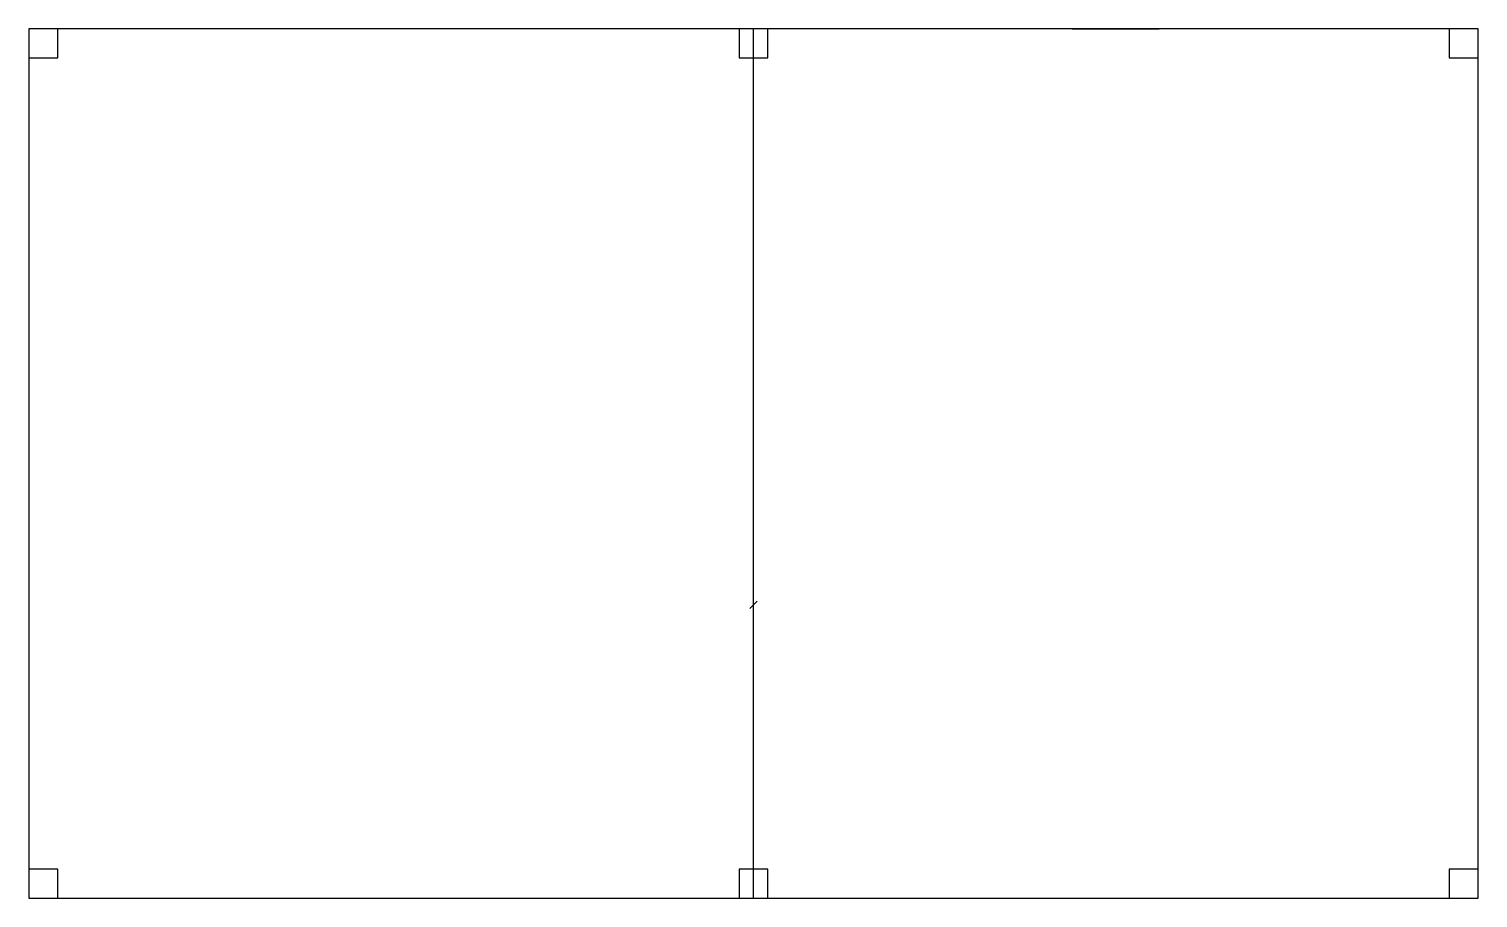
# Model space of a CAD drawing. Header units: metres. Extents: x 0 to 20000, y 0 to 12000.
import ezdxf

# ---------------------------------------------------------------- set-up
doc = ezdxf.new("R2010")
doc.units = ezdxf.units.M
for name, color, linetype in [('duvar', 1, 'Continuous'), ('k pencere', 4, 'Continuous'), ('kapı', 3, 'Continuous'), ('kolon', 2, 'Continuous')]:
    doc.layers.add(name, color=color, linetype=linetype)

msp = doc.modelspace()

# ---------------------------------------------------------------- linework, layer by layer
at = {"layer": 'duvar'}
for p, q in [((20000, 12000), (0, 12000)), ((0, 12000), (0, 0)), ((10000, 0), (10000, 12000)), ((20000, 0), (20000, 12000)), ((0, 0), (9998, 0)), ((10002, 0), (20000, 0))]:
    msp.add_line(p, q, dxfattribs=at)
at = {"layer": 'k pencere'}
for p, q in [((14400, 12000), (15600, 12000)), ((4400, 0), (5600, 0))]:
    msp.add_line(p, q, dxfattribs=at)
at = {"layer": 'kapı'}
msp.add_line((9950, 4000), (10050, 4100), dxfattribs=at)
at = {"layer": 'kolon'}
for points in [[(0, 11600), (400, 11600), (400, 12000), (0, 12000), (0, 11600)], [(9800, 11600), (10200, 11600), (10200, 12000), (9800, 12000), (9800, 11600)], [(19600, 11600), (20000, 11600), (20000, 12000), (19600, 12000), (19600, 11600)], [(0, 0), (400, 0), (400, 400), (0, 400), (0, 0)], [(9800, 0), (10200, 0), (10200, 400), (9800, 400), (9800, 0)], [(19600, 0), (20000, 0), (20000, 400), (19600, 400), (19600, 0)]]:
    msp.add_lwpolyline(points, close=True, dxfattribs=at)

doc.saveas('drawing.dxf')
